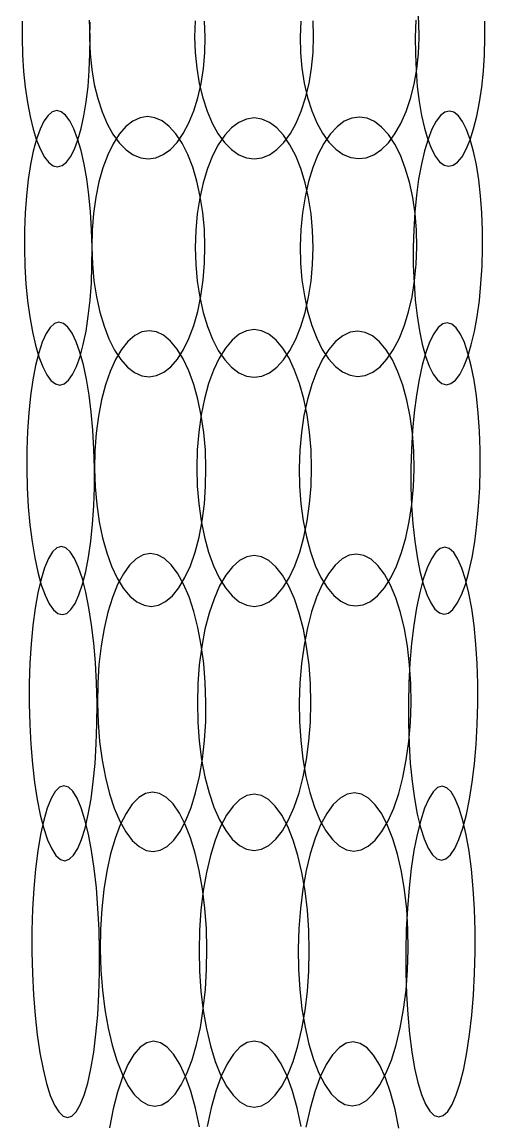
# Model space of a CAD drawing. Extents: x -1 to 217, y -22 to 302.
# Drawn here: x 67.12 to 80.76, y 93.67 to 126.17 of the extents above; entities that cross this region are included whole.
import ezdxf

# ---------------------------------------------------------------- set-up
doc = ezdxf.new("R2010")
doc.units = 0

msp = doc.modelspace()

# ---------------------------------------------------------------- linework, layer by layer
at = {"layer": 'ELLIPSES'}
for p, q in [((78.807, 126.165), (78.767, 126.623)), ((67.119, 126.196), (67.116, 125.7)), ((69.113, 126.167), (69.102, 125.7)), ((69.12, 125.724), (69.105, 126.22)), ((72.218, 126.205), (72.203, 125.735)), ((72.509, 125.73), (72.49, 126.196)), ((75.331, 126.196), (75.311, 125.73)), ((75.707, 125.737), (75.692, 126.207)), ((78.719, 126.219), (78.705, 125.724)), ((78.818, 125.698), (78.807, 126.165)), ((80.758, 125.699), (80.755, 126.194)), ((67.116, 125.7), (67.13, 125.203)), ((69.102, 125.7), (69.121, 125.233)), ((69.117, 125.227), (69.12, 125.724)), ((72.203, 125.735), (72.219, 125.266)), ((72.498, 125.262), (72.509, 125.73)), ((75.311, 125.73), (75.322, 125.264)), ((75.693, 125.267), (75.707, 125.737)), ((78.705, 125.724), (78.708, 125.229)), ((78.799, 125.233), (78.818, 125.698)), ((80.743, 125.204), (80.758, 125.699)), ((67.13, 125.203), (67.162, 124.715)), ((69.097, 124.738), (69.117, 125.227)), ((69.121, 125.233), (69.169, 124.774)), ((72.219, 125.266), (72.264, 124.804)), ((72.459, 124.803), (72.498, 125.262)), ((75.322, 125.264), (75.363, 124.806)), ((75.648, 124.806), (75.693, 125.267)), ((78.708, 125.229), (78.728, 124.742)), ((78.75, 124.775), (78.799, 125.233)), ((80.711, 124.718), (80.743, 125.204)), ((72.264, 124.804), (72.338, 124.358)), ((72.391, 124.359), (72.459, 124.803)), ((75.363, 124.806), (75.433, 124.363)), ((75.575, 124.36), (75.648, 124.806)), ((67.162, 124.715), (67.21, 124.245)), ((69.061, 124.267), (69.097, 124.738)), ((69.169, 124.774), (69.244, 124.332)), ((78.673, 124.334), (78.75, 124.775)), ((78.728, 124.742), (78.765, 124.271)), ((80.662, 124.249), (80.711, 124.718)), ((67.21, 124.245), (67.273, 123.799)), ((69.008, 123.82), (69.061, 124.267)), ((69.244, 124.332), (69.346, 123.913)), ((72.296, 123.939), (72.391, 124.359)), ((72.338, 124.358), (72.439, 123.936)), ((75.433, 124.363), (75.53, 123.943)), ((75.474, 123.938), (75.575, 124.36)), ((78.567, 123.916), (78.673, 124.334)), ((78.765, 124.271), (78.82, 123.826)), ((80.598, 123.805), (80.662, 124.249)), ((68.94, 123.405), (69.008, 123.82)), ((69.346, 123.913), (69.474, 123.525)), ((72.176, 123.548), (72.296, 123.939)), ((72.439, 123.936), (72.567, 123.545)), ((75.346, 123.547), (75.474, 123.938)), ((75.53, 123.943), (75.654, 123.554)), ((78.436, 123.529), (78.567, 123.916)), ((78.82, 123.826), (78.889, 123.412)), ((67.273, 123.799), (67.351, 123.386)), ((68.007, 123.523), (67.881, 123.418)), ((68.137, 123.559), (68.007, 123.523)), ((68.268, 123.526), (68.137, 123.559)), ((68.397, 123.424), (68.268, 123.526)), ((69.474, 123.525), (69.624, 123.174)), ((72.032, 123.195), (72.176, 123.548)), ((72.567, 123.545), (72.718, 123.191)), ((75.196, 123.193), (75.346, 123.547)), ((75.654, 123.554), (75.802, 123.201)), ((78.282, 123.179), (78.436, 123.529)), ((79.578, 123.514), (79.446, 123.413)), ((79.712, 123.547), (79.578, 123.514)), ((79.845, 123.511), (79.712, 123.547)), ((79.975, 123.407), (79.845, 123.511)), ((80.518, 123.393), (80.598, 123.805)), ((67.351, 123.386), (67.441, 123.013)), ((67.759, 123.247), (67.645, 123.012)), ((67.881, 123.418), (67.759, 123.247)), ((68.522, 123.256), (68.397, 123.424)), ((68.642, 123.023), (68.522, 123.256)), ((68.858, 123.03), (68.94, 123.405)), ((69.624, 123.174), (69.794, 122.867)), ((70.382, 123.249), (70.176, 123.087)), ((70.595, 123.348), (70.382, 123.249)), ((70.812, 123.383), (70.595, 123.348)), ((71.03, 123.351), (70.812, 123.383)), ((71.245, 123.255), (71.03, 123.351)), ((71.452, 123.096), (71.245, 123.255)), ((71.867, 122.885), (72.032, 123.195)), ((72.718, 123.191), (72.89, 122.881)), ((73.507, 123.214), (73.293, 123.054)), ((73.73, 123.312), (73.507, 123.214)), ((73.956, 123.344), (73.73, 123.312)), ((74.183, 123.312), (73.956, 123.344)), ((74.405, 123.214), (74.183, 123.312)), ((74.62, 123.054), (74.405, 123.214)), ((75.023, 122.882), (75.196, 123.193)), ((75.802, 123.201), (75.972, 122.892)), ((76.613, 123.244), (76.399, 123.085)), ((76.834, 123.34), (76.613, 123.244)), ((77.058, 123.371), (76.834, 123.34)), ((77.282, 123.337), (77.058, 123.371)), ((77.502, 123.238), (77.282, 123.337)), ((77.714, 123.076), (77.502, 123.238)), ((78.107, 122.873), (78.282, 123.179)), ((78.889, 123.412), (78.973, 123.038)), ((79.318, 123.245), (79.195, 123.013)), ((79.446, 123.413), (79.318, 123.245)), ((80.1, 123.236), (79.975, 123.407)), ((80.217, 123.002), (80.1, 123.236)), ((80.425, 123.021), (80.518, 123.393)), ((67.441, 123.013), (67.544, 122.686)), ((67.645, 123.012), (67.54, 122.717)), ((68.754, 122.731), (68.642, 123.023)), ((68.764, 122.7), (68.858, 123.03)), ((69.794, 122.867), (69.981, 122.609)), ((69.982, 122.864), (69.803, 122.584)), ((70.176, 123.087), (69.982, 122.864)), ((71.649, 122.875), (71.452, 123.096)), ((71.833, 122.598), (71.649, 122.875)), ((71.684, 122.624), (71.867, 122.885)), ((72.89, 122.881), (73.081, 122.62)), ((73.293, 123.054), (73.089, 122.833)), ((74.824, 122.833), (74.62, 123.054)), ((74.833, 122.621), (75.023, 122.882)), ((75.972, 122.892), (76.16, 122.631)), ((76.196, 122.866), (76.007, 122.589)), ((76.399, 123.085), (76.196, 122.866)), ((77.914, 122.854), (77.714, 123.076)), ((77.914, 122.615), (78.107, 122.873)), ((78.099, 122.575), (77.914, 122.854)), ((78.973, 123.038), (79.07, 122.71)), ((79.195, 123.013), (79.081, 122.722)), ((80.325, 122.708), (80.217, 123.002)), ((80.32, 122.695), (80.425, 123.021)), ((67.54, 122.717), (67.445, 122.367)), ((67.544, 122.686), (67.656, 122.411)), ((68.658, 122.423), (68.764, 122.7)), ((68.856, 122.383), (68.754, 122.731)), ((69.803, 122.584), (69.641, 122.253)), ((69.981, 122.609), (70.183, 122.403)), ((71.486, 122.415), (71.684, 122.624)), ((71.999, 122.269), (71.833, 122.598)), ((72.9, 122.556), (72.73, 122.227)), ((73.089, 122.833), (72.9, 122.556)), ((73.081, 122.62), (73.287, 122.412)), ((74.628, 122.413), (74.833, 122.621)), ((75.012, 122.556), (74.824, 122.833)), ((75.183, 122.227), (75.012, 122.556)), ((76.007, 122.589), (75.836, 122.261)), ((76.16, 122.631), (76.364, 122.422)), ((77.706, 122.41), (77.914, 122.615)), ((78.265, 122.244), (78.099, 122.575)), ((79.081, 122.722), (78.976, 122.376)), ((79.07, 122.71), (79.179, 122.433)), ((80.205, 122.421), (80.32, 122.695)), ((80.421, 122.359), (80.325, 122.708)), ((67.445, 122.367), (67.364, 121.969)), ((67.656, 122.411), (67.776, 122.192)), ((67.776, 122.192), (67.902, 122.034)), ((68.421, 122.04), (68.543, 122.201)), ((68.543, 122.201), (68.658, 122.423)), ((68.946, 121.987), (68.856, 122.383)), ((69.641, 122.253), (69.5, 121.875)), ((70.183, 122.403), (70.395, 122.255)), ((70.395, 122.255), (70.615, 122.165)), ((71.059, 122.169), (71.277, 122.263)), ((71.277, 122.263), (71.486, 122.415)), ((72.145, 121.893), (71.999, 122.269)), ((72.73, 122.227), (72.58, 121.851)), ((73.287, 122.412), (73.504, 122.261)), ((73.504, 122.261), (73.729, 122.169)), ((74.186, 122.169), (74.411, 122.261)), ((74.411, 122.261), (74.628, 122.413)), ((75.333, 121.851), (75.183, 122.227)), ((75.836, 122.261), (75.685, 121.887)), ((76.364, 122.422), (76.58, 122.27)), ((76.58, 122.27), (76.804, 122.177)), ((77.262, 122.173), (77.488, 122.262)), ((77.488, 122.262), (77.706, 122.41)), ((78.411, 121.868), (78.265, 122.244)), ((78.976, 122.376), (78.884, 121.98)), ((79.179, 122.433), (79.296, 122.212)), ((79.296, 122.212), (79.422, 122.051)), ((79.953, 122.045), (80.082, 122.203)), ((80.082, 122.203), (80.205, 122.421)), ((80.505, 121.962), (80.421, 122.359)), ((67.364, 121.969), (67.296, 121.529)), ((67.902, 122.034), (68.032, 121.938)), ((68.032, 121.938), (68.163, 121.907)), ((68.163, 121.907), (68.294, 121.941)), ((68.294, 121.941), (68.421, 122.04)), ((69.023, 121.549), (68.946, 121.987)), ((69.5, 121.875), (69.381, 121.458)), ((70.615, 122.165), (70.837, 122.137)), ((70.837, 122.137), (71.059, 122.169)), ((72.269, 121.478), (72.145, 121.893)), ((73.729, 122.169), (73.957, 122.138)), ((73.957, 122.138), (74.186, 122.169)), ((75.685, 121.887), (75.558, 121.472)), ((76.804, 122.177), (77.033, 122.145)), ((77.033, 122.145), (77.262, 122.173)), ((78.533, 121.452), (78.411, 121.868)), ((78.884, 121.98), (78.804, 121.543)), ((79.422, 122.051), (79.552, 121.953)), ((79.552, 121.953), (79.686, 121.919)), ((79.686, 121.919), (79.82, 121.95)), ((79.82, 121.95), (79.953, 122.045)), ((80.574, 121.523), (80.505, 121.962)), ((69.087, 121.075), (69.023, 121.549)), ((72.58, 121.851), (72.454, 121.436)), ((75.459, 121.436), (75.333, 121.851)), ((78.804, 121.543), (78.74, 121.071)), ((67.296, 121.529), (67.244, 121.054)), ((69.381, 121.458), (69.288, 121.008)), ((72.369, 121.029), (72.269, 121.478)), ((72.454, 121.436), (72.354, 120.989)), ((75.558, 121.472), (75.455, 121.025)), ((75.559, 120.989), (75.459, 121.436)), ((78.629, 121.003), (78.533, 121.452)), ((80.628, 121.05), (80.574, 121.523)), ((67.244, 121.054), (67.208, 120.554)), ((69.134, 120.575), (69.087, 121.075)), ((69.288, 121.008), (69.221, 120.533)), ((72.354, 120.989), (72.281, 120.516)), ((72.442, 120.555), (72.369, 121.029)), ((75.455, 121.025), (75.38, 120.552)), ((75.632, 120.516), (75.559, 120.989)), ((78.698, 120.529), (78.629, 121.003)), ((78.74, 121.071), (78.691, 120.573)), ((80.665, 120.55), (80.628, 121.05)), ((69.165, 120.057), (69.134, 120.575)), ((78.691, 120.573), (78.659, 120.056)), ((67.208, 120.554), (67.188, 120.035)), ((69.221, 120.533), (69.182, 120.042)), ((72.281, 120.516), (72.237, 120.026)), ((72.488, 120.064), (72.442, 120.555)), ((75.38, 120.552), (75.332, 120.063)), ((75.676, 120.026), (75.632, 120.516)), ((78.738, 120.039), (78.698, 120.529)), ((80.685, 120.033), (80.665, 120.55)), ((67.188, 120.035), (67.186, 119.508)), ((69.18, 119.53), (69.165, 120.057)), ((69.182, 120.042), (69.171, 119.542)), ((72.237, 120.026), (72.222, 119.528)), ((72.506, 119.565), (72.488, 120.064)), ((75.332, 120.063), (75.314, 119.564)), ((75.691, 119.528), (75.676, 120.026)), ((78.659, 120.056), (78.645, 119.531)), ((78.75, 119.54), (78.738, 120.039)), ((80.688, 119.508), (80.685, 120.033)), ((67.186, 119.508), (67.2, 118.98)), ((69.171, 119.542), (69.189, 119.042)), ((69.177, 119.003), (69.18, 119.53)), ((72.222, 119.528), (72.237, 119.03)), ((72.495, 119.065), (72.506, 119.565)), ((75.314, 119.564), (75.326, 119.066)), ((75.676, 119.03), (75.691, 119.528)), ((78.645, 119.531), (78.647, 119.005)), ((78.731, 119.042), (78.75, 119.54)), ((80.673, 118.982), (80.688, 119.508)), ((67.2, 118.98), (67.232, 118.462)), ((69.158, 118.484), (69.177, 119.003)), ((69.189, 119.042), (69.235, 118.551)), ((72.237, 119.03), (72.281, 118.54)), ((72.456, 118.573), (72.495, 119.065)), ((75.326, 119.066), (75.366, 118.575)), ((75.632, 118.54), (75.676, 119.03)), ((78.647, 119.005), (78.668, 118.488)), ((78.684, 118.552), (78.731, 119.042)), ((80.641, 118.465), (80.673, 118.982)), ((67.232, 118.462), (67.279, 117.963)), ((69.122, 117.983), (69.158, 118.484)), ((69.235, 118.551), (69.308, 118.077)), ((72.281, 118.54), (72.354, 118.068)), ((72.389, 118.098), (72.456, 118.573)), ((75.366, 118.575), (75.435, 118.102)), ((75.559, 118.068), (75.632, 118.54)), ((78.609, 118.08), (78.684, 118.552)), ((78.668, 118.488), (78.705, 117.988)), ((80.593, 117.967), (80.641, 118.465)), ((67.279, 117.963), (67.342, 117.489)), ((69.069, 117.509), (69.122, 117.983)), ((69.308, 118.077), (69.407, 117.629)), ((72.295, 117.648), (72.389, 118.098)), ((72.354, 118.068), (72.454, 117.62)), ((75.435, 118.102), (75.531, 117.653)), ((75.459, 117.62), (75.559, 118.068)), ((78.506, 117.633), (78.609, 118.08)), ((78.705, 117.988), (78.759, 117.515)), ((80.528, 117.495), (80.593, 117.967)), ((72.177, 117.231), (72.295, 117.648)), ((75.531, 117.653), (75.653, 117.237)), ((67.342, 117.489), (67.42, 117.051)), ((68.203, 117.327), (68.073, 117.289)), ((68.334, 117.292), (68.203, 117.327)), ((69.002, 117.069), (69.069, 117.509)), ((69.407, 117.629), (69.531, 117.213)), ((72.454, 117.62), (72.58, 117.205)), ((75.333, 117.205), (75.459, 117.62)), ((78.378, 117.218), (78.506, 117.633)), ((78.759, 117.515), (78.828, 117.076)), ((79.646, 117.313), (79.512, 117.278)), ((79.779, 117.275), (79.646, 117.313)), ((80.449, 117.058), (80.528, 117.495)), ((67.42, 117.051), (67.51, 116.654)), ((67.825, 116.995), (67.711, 116.745)), ((67.947, 117.177), (67.825, 116.995)), ((68.073, 117.289), (67.947, 117.177)), ((68.463, 117.183), (68.334, 117.292)), ((68.589, 117.004), (68.463, 117.183)), ((68.709, 116.756), (68.589, 117.004)), ((68.92, 116.67), (69.002, 117.069)), ((69.531, 117.213), (69.678, 116.838)), ((70.649, 117.042), (70.439, 116.937)), ((70.863, 117.079), (70.649, 117.042)), ((71.078, 117.046), (70.863, 117.079)), ((71.289, 116.944), (71.078, 117.046)), ((72.036, 116.854), (72.177, 117.231)), ((72.58, 117.205), (72.73, 116.83)), ((73.734, 117.081), (73.517, 116.977)), ((73.954, 117.116), (73.734, 117.081)), ((74.175, 117.081), (73.954, 117.116)), ((74.392, 116.977), (74.175, 117.081)), ((75.183, 116.83), (75.333, 117.205)), ((75.653, 117.237), (75.799, 116.86)), ((76.786, 117.034), (76.568, 116.932)), ((77.007, 117.067), (76.786, 117.034)), ((77.228, 117.031), (77.007, 117.067)), ((77.444, 116.926), (77.228, 117.031)), ((78.228, 116.843), (78.378, 117.218)), ((78.828, 117.076), (78.912, 116.679)), ((79.251, 116.991), (79.128, 116.744)), ((79.379, 117.17), (79.251, 116.991)), ((79.512, 117.278), (79.379, 117.17)), ((79.909, 117.164), (79.779, 117.275)), ((80.034, 116.982), (79.909, 117.164)), ((80.356, 116.663), (80.449, 117.058)), ((67.711, 116.745), (67.606, 116.431)), ((68.821, 116.445), (68.709, 116.756)), ((68.826, 116.321), (68.92, 116.67)), ((69.678, 116.838), (69.844, 116.508)), ((70.237, 116.765), (70.047, 116.529)), ((70.439, 116.937), (70.237, 116.765)), ((71.494, 116.775), (71.289, 116.944)), ((71.688, 116.541), (71.494, 116.775)), ((71.874, 116.522), (72.036, 116.854)), ((72.73, 116.83), (72.9, 116.501)), ((73.307, 116.805), (73.109, 116.569)), ((73.517, 116.977), (73.307, 116.805)), ((74.601, 116.806), (74.392, 116.977)), ((74.8, 116.57), (74.601, 116.806)), ((75.012, 116.501), (75.183, 116.83)), ((75.799, 116.86), (75.965, 116.53)), ((76.358, 116.764), (76.157, 116.531)), ((76.568, 116.932), (76.358, 116.764)), ((77.652, 116.754), (77.444, 116.926)), ((77.849, 116.518), (77.652, 116.754)), ((78.057, 116.515), (78.228, 116.843)), ((78.912, 116.679), (79.008, 116.331)), ((79.128, 116.744), (79.013, 116.434)), ((80.151, 116.732), (80.034, 116.982)), ((80.258, 116.419), (80.151, 116.732)), ((80.252, 116.317), (80.356, 116.663)), ((67.51, 116.654), (67.612, 116.307)), ((67.606, 116.431), (67.512, 116.059)), ((68.924, 116.075), (68.821, 116.445)), ((69.844, 116.508), (70.027, 116.231)), ((70.047, 116.529), (69.87, 116.233)), ((71.869, 116.248), (71.688, 116.541)), ((71.695, 116.243), (71.874, 116.522)), ((72.9, 116.501), (73.089, 116.223)), ((73.109, 116.569), (72.925, 116.273)), ((74.984, 116.274), (74.8, 116.57)), ((74.824, 116.223), (75.012, 116.501)), ((75.965, 116.53), (76.15, 116.251)), ((76.157, 116.531), (75.971, 116.239)), ((78.031, 116.223), (77.849, 116.518)), ((77.868, 116.239), (78.057, 116.515)), ((79.013, 116.434), (78.908, 116.065)), ((80.355, 116.048), (80.258, 116.419)), ((67.512, 116.059), (67.43, 115.634)), ((67.612, 116.307), (67.724, 116.015)), ((67.724, 116.015), (67.844, 115.782)), ((68.607, 115.791), (68.721, 116.026)), ((68.721, 116.026), (68.826, 116.321)), ((69.015, 115.652), (68.924, 116.075)), ((69.87, 116.233), (69.711, 115.882)), ((70.027, 116.231), (70.224, 116.011)), ((70.224, 116.011), (70.432, 115.852)), ((71.295, 115.857), (71.5, 116.02)), ((71.5, 116.02), (71.695, 116.243)), ((72.033, 115.899), (71.869, 116.248)), ((72.925, 116.273), (72.759, 115.921)), ((73.089, 116.223), (73.293, 116.002)), ((74.62, 116.002), (74.824, 116.223)), ((75.15, 115.922), (74.984, 116.274)), ((75.971, 116.239), (75.802, 115.891)), ((76.15, 116.251), (76.35, 116.029)), ((76.35, 116.029), (76.562, 115.866)), ((77.451, 115.86), (77.665, 116.019)), ((77.665, 116.019), (77.868, 116.239)), ((78.195, 115.873), (78.031, 116.223)), ((78.908, 116.065), (78.815, 115.644)), ((79.008, 116.331), (79.116, 116.037)), ((79.116, 116.037), (79.233, 115.802)), ((80.015, 115.793), (80.137, 116.025)), ((80.137, 116.025), (80.252, 116.317)), ((80.438, 115.625), (80.355, 116.048)), ((67.844, 115.782), (67.969, 115.614)), ((68.485, 115.62), (68.607, 115.791)), ((69.711, 115.882), (69.573, 115.482)), ((70.432, 115.852), (70.647, 115.755)), ((70.647, 115.755), (70.864, 115.724)), ((70.864, 115.724), (71.082, 115.758)), ((71.082, 115.758), (71.295, 115.857)), ((72.178, 115.501), (72.033, 115.899)), ((72.759, 115.921), (72.613, 115.521)), ((73.293, 116.002), (73.507, 115.842)), ((73.507, 115.842), (73.73, 115.745)), ((73.73, 115.745), (73.956, 115.712)), ((73.956, 115.712), (74.183, 115.745)), ((74.183, 115.745), (74.405, 115.842)), ((74.405, 115.842), (74.62, 116.002)), ((75.296, 115.521), (75.15, 115.922)), ((75.802, 115.891), (75.653, 115.494)), ((76.562, 115.866), (76.782, 115.768)), ((76.782, 115.768), (77.005, 115.733)), ((77.005, 115.733), (77.23, 115.764)), ((77.23, 115.764), (77.451, 115.86)), ((78.337, 115.474), (78.195, 115.873)), ((79.233, 115.802), (79.358, 115.632)), ((79.886, 115.625), (80.015, 115.793)), ((67.43, 115.634), (67.363, 115.166)), ((67.969, 115.614), (68.098, 115.512)), ((68.098, 115.512), (68.229, 115.479)), ((68.229, 115.479), (68.358, 115.515)), ((68.358, 115.515), (68.485, 115.62)), ((69.092, 115.185), (69.015, 115.652)), ((69.573, 115.482), (69.457, 115.04)), ((72.3, 115.061), (72.178, 115.501)), ((72.613, 115.521), (72.491, 115.077)), ((75.419, 115.078), (75.296, 115.521)), ((75.653, 115.494), (75.527, 115.055)), ((78.457, 115.033), (78.337, 115.474)), ((78.815, 115.644), (78.736, 115.178)), ((79.358, 115.632), (79.488, 115.527)), ((79.488, 115.527), (79.62, 115.491)), ((79.62, 115.491), (79.754, 115.524)), ((79.754, 115.524), (79.886, 115.625)), ((80.507, 115.158), (80.438, 115.625)), ((67.363, 115.166), (67.311, 114.66)), ((69.156, 114.681), (69.092, 115.185)), ((69.457, 115.04), (69.366, 114.563)), ((72.399, 114.586), (72.3, 115.061)), ((72.491, 115.077), (72.393, 114.599)), ((75.517, 114.6), (75.419, 115.078)), ((75.527, 115.055), (75.425, 114.581)), ((78.736, 115.178), (78.671, 114.676)), ((80.561, 114.654), (80.507, 115.158)), ((78.551, 114.558), (78.457, 115.033)), ((67.311, 114.66), (67.275, 114.127)), ((69.204, 114.149), (69.156, 114.681)), ((69.366, 114.563), (69.3, 114.06)), ((72.393, 114.599), (72.322, 114.094)), ((72.472, 114.084), (72.399, 114.586)), ((75.425, 114.581), (75.35, 114.081)), ((75.589, 114.095), (75.517, 114.6)), ((78.619, 114.056), (78.551, 114.558)), ((78.671, 114.676), (78.622, 114.145)), ((80.598, 114.122), (80.561, 114.654)), ((67.275, 114.127), (67.256, 113.574)), ((69.236, 113.597), (69.204, 114.149)), ((72.322, 114.094), (72.279, 113.571)), ((72.518, 113.564), (72.472, 114.084)), ((75.35, 114.081), (75.303, 113.562)), ((75.632, 113.572), (75.589, 114.095)), ((78.622, 114.145), (78.589, 113.595)), ((80.618, 113.572), (80.598, 114.122)), ((69.3, 114.06), (69.262, 113.539)), ((78.658, 113.536), (78.619, 114.056)), ((67.256, 113.574), (67.254, 113.012)), ((69.251, 113.035), (69.236, 113.597)), ((69.262, 113.539), (69.252, 113.01)), ((72.279, 113.571), (72.265, 113.039)), ((72.536, 113.034), (72.518, 113.564)), ((75.303, 113.562), (75.285, 113.034)), ((75.647, 113.04), (75.632, 113.572)), ((78.589, 113.595), (78.574, 113.035)), ((78.668, 113.008), (78.658, 113.536)), ((80.62, 113.012), (80.618, 113.572)), ((67.254, 113.012), (67.269, 112.451)), ((69.248, 112.473), (69.251, 113.035)), ((69.252, 113.01), (69.27, 112.48)), ((72.265, 113.039), (72.279, 112.507)), ((72.526, 112.505), (72.536, 113.034)), ((75.285, 113.034), (75.295, 112.506)), ((75.632, 112.508), (75.647, 113.04)), ((78.574, 113.035), (78.576, 112.475)), ((78.65, 112.48), (78.668, 113.008)), ((80.605, 112.452), (80.62, 113.012)), ((67.269, 112.451), (67.3, 111.899)), ((69.229, 111.921), (69.248, 112.473)), ((69.27, 112.48), (69.316, 111.96)), ((72.279, 112.507), (72.323, 111.984)), ((72.488, 111.984), (72.526, 112.505)), ((75.295, 112.506), (75.334, 111.987)), ((75.589, 111.985), (75.632, 112.508)), ((78.576, 112.475), (78.596, 111.924)), ((78.602, 111.962), (78.65, 112.48)), ((80.572, 111.902), (80.605, 112.452)), ((67.3, 111.899), (67.348, 111.367)), ((69.193, 111.388), (69.229, 111.921)), ((69.316, 111.96), (69.389, 111.458)), ((72.323, 111.984), (72.394, 111.479)), ((72.422, 111.481), (72.488, 111.984)), ((75.334, 111.987), (75.402, 111.485)), ((75.518, 111.48), (75.589, 111.985)), ((78.527, 111.461), (78.602, 111.962)), ((78.596, 111.924), (78.633, 111.393)), ((80.523, 111.371), (80.572, 111.902)), ((72.331, 111.004), (72.422, 111.481)), ((72.394, 111.479), (72.492, 111.001)), ((75.402, 111.485), (75.496, 111.01)), ((75.421, 111.002), (75.518, 111.48)), ((67.348, 111.367), (67.412, 110.862)), ((69.141, 110.882), (69.193, 111.388)), ((69.389, 111.458), (69.488, 110.983)), ((78.426, 110.987), (78.527, 111.461)), ((78.633, 111.393), (78.687, 110.889)), ((80.458, 110.869), (80.523, 111.371)), ((67.412, 110.862), (67.49, 110.395)), ((69.074, 110.413), (69.141, 110.882)), ((69.488, 110.983), (69.61, 110.543)), ((72.215, 110.562), (72.331, 111.004)), ((72.492, 111.001), (72.615, 110.558)), ((75.298, 110.559), (75.421, 111.002)), ((75.496, 111.01), (75.615, 110.569)), ((78.3, 110.548), (78.426, 110.987)), ((78.687, 110.889), (78.756, 110.421)), ((80.379, 110.403), (80.458, 110.869)), ((68.017, 110.566), (67.895, 110.37)), ((68.144, 110.685), (68.017, 110.566)), ((68.274, 110.726), (68.144, 110.685)), ((68.405, 110.688), (68.274, 110.726)), ((68.535, 110.571), (68.405, 110.688)), ((68.661, 110.378), (68.535, 110.571)), ((69.61, 110.543), (69.755, 110.145)), ((70.895, 110.52), (70.687, 110.481)), ((71.104, 110.485), (70.895, 110.52)), ((72.077, 110.162), (72.215, 110.562)), ((72.615, 110.558), (72.761, 110.157)), ((75.152, 110.158), (75.298, 110.559)), ((75.615, 110.569), (75.758, 110.17)), ((76.975, 110.505), (76.76, 110.47)), ((77.19, 110.466), (76.975, 110.505)), ((78.151, 110.151), (78.3, 110.548)), ((79.308, 110.557), (79.179, 110.364)), ((79.441, 110.673), (79.308, 110.557)), ((79.575, 110.711), (79.441, 110.673)), ((79.708, 110.67), (79.575, 110.711)), ((79.838, 110.551), (79.708, 110.67)), ((79.963, 110.356), (79.838, 110.551)), ((67.49, 110.395), (67.581, 109.973)), ((67.895, 110.37), (67.781, 110.101)), ((68.781, 110.112), (68.661, 110.378)), ((68.993, 109.989), (69.074, 110.413)), ((70.286, 110.181), (70.101, 109.925)), ((70.483, 110.367), (70.286, 110.181)), ((70.687, 110.481), (70.483, 110.367)), ((71.311, 110.375), (71.104, 110.485)), ((71.51, 110.192), (71.311, 110.375)), ((71.7, 109.94), (71.51, 110.192)), ((71.918, 109.811), (72.077, 110.162)), ((73.524, 110.314), (73.317, 110.131)), ((73.739, 110.424), (73.524, 110.314)), ((73.958, 110.461), (73.739, 110.424)), ((74.176, 110.424), (73.958, 110.461)), ((74.391, 110.313), (74.176, 110.424)), ((74.598, 110.131), (74.391, 110.313)), ((75.758, 110.17), (75.922, 109.819)), ((76.341, 110.178), (76.145, 109.927)), ((76.547, 110.36), (76.341, 110.178)), ((76.76, 110.47), (76.547, 110.36)), ((77.401, 110.352), (77.19, 110.466)), ((77.603, 110.166), (77.401, 110.352)), ((77.794, 109.911), (77.603, 110.166)), ((78.756, 110.421), (78.839, 109.999)), ((79.179, 110.364), (79.056, 110.099)), ((80.08, 110.088), (79.963, 110.356)), ((80.286, 109.982), (80.379, 110.403)), ((67.581, 109.973), (67.683, 109.603)), ((67.781, 110.101), (67.676, 109.764)), ((68.893, 109.777), (68.781, 110.112)), ((68.899, 109.617), (68.993, 109.989)), ((69.755, 110.145), (69.919, 109.796)), ((70.101, 109.925), (69.93, 109.604)), ((71.877, 109.623), (71.7, 109.94)), ((72.761, 110.157), (72.927, 109.805)), ((73.12, 109.88), (72.938, 109.565)), ((73.317, 110.131), (73.12, 109.88)), ((74.795, 109.879), (74.598, 110.131)), ((74.977, 109.564), (74.795, 109.879)), ((74.986, 109.806), (75.152, 110.158)), ((76.145, 109.927), (75.963, 109.611)), ((77.971, 109.592), (77.794, 109.911)), ((77.982, 109.804), (78.151, 110.151)), ((78.839, 109.999), (78.936, 109.627)), ((79.056, 110.099), (78.941, 109.765)), ((80.188, 109.752), (80.08, 110.088)), ((80.181, 109.613), (80.286, 109.982)), ((67.676, 109.764), (67.582, 109.364)), ((67.683, 109.603), (67.795, 109.292)), ((68.794, 109.303), (68.899, 109.617)), ((68.996, 109.38), (68.893, 109.777)), ((69.93, 109.604), (69.777, 109.225)), ((69.919, 109.796), (70.1, 109.503)), ((71.551, 109.279), (71.741, 109.515)), ((71.741, 109.515), (71.918, 109.811)), ((72.038, 109.246), (71.877, 109.623)), ((72.938, 109.565), (72.773, 109.19)), ((72.927, 109.805), (73.111, 109.509)), ((74.802, 109.51), (74.986, 109.806)), ((75.141, 109.189), (74.977, 109.564)), ((75.963, 109.611), (75.797, 109.235)), ((75.922, 109.819), (76.104, 109.524)), ((76.104, 109.524), (76.3, 109.288)), ((77.795, 109.511), (77.982, 109.804)), ((78.129, 109.213), (77.971, 109.592)), ((78.941, 109.765), (78.836, 109.369)), ((78.936, 109.627), (79.043, 109.314)), ((80.066, 109.303), (80.181, 109.613)), ((80.284, 109.353), (80.188, 109.752)), ((67.582, 109.364), (67.501, 108.908)), ((67.795, 109.292), (67.915, 109.044)), ((68.679, 109.053), (68.794, 109.303)), ((69.087, 108.926), (68.996, 109.38)), ((69.777, 109.225), (69.643, 108.792)), ((70.1, 109.503), (70.294, 109.269)), ((70.294, 109.269), (70.499, 109.1)), ((71.348, 109.107), (71.551, 109.279)), ((72.18, 108.816), (72.038, 109.246)), ((72.773, 109.19), (72.629, 108.764)), ((73.111, 109.509), (73.31, 109.274)), ((73.31, 109.274), (73.519, 109.102)), ((74.395, 109.102), (74.604, 109.274)), ((74.604, 109.274), (74.802, 109.51)), ((75.285, 108.762), (75.141, 109.189)), ((75.797, 109.235), (75.651, 108.807)), ((76.3, 109.288), (76.509, 109.117)), ((77.384, 109.11), (77.595, 109.279)), ((77.595, 109.279), (77.795, 109.511)), ((78.267, 108.781), (78.129, 109.213)), ((78.836, 109.369), (78.743, 108.917)), ((79.043, 109.314), (79.16, 109.065)), ((79.943, 109.056), (80.066, 109.303)), ((80.368, 108.899), (80.284, 109.353)), ((67.501, 108.908), (67.434, 108.405)), ((67.915, 109.044), (68.041, 108.864)), ((68.041, 108.864), (68.17, 108.756)), ((68.431, 108.759), (68.558, 108.87)), ((68.558, 108.87), (68.679, 109.053)), ((69.165, 108.424), (69.087, 108.926)), ((70.499, 109.1), (70.71, 108.998)), ((70.71, 108.998), (70.925, 108.965)), ((70.925, 108.965), (71.139, 109.002)), ((71.139, 109.002), (71.348, 109.107)), ((73.519, 109.102), (73.736, 108.998)), ((73.736, 108.998), (73.957, 108.963)), ((73.957, 108.963), (74.178, 108.998)), ((74.178, 108.998), (74.395, 109.102)), ((76.509, 109.117), (76.725, 109.012)), ((76.725, 109.012), (76.945, 108.976)), ((76.945, 108.976), (77.166, 109.008)), ((77.166, 109.008), (77.384, 109.11)), ((78.743, 108.917), (78.663, 108.416)), ((79.16, 109.065), (79.285, 108.883)), ((79.285, 108.883), (79.415, 108.772)), ((79.682, 108.769), (79.815, 108.877)), ((79.815, 108.877), (79.943, 109.056)), ((80.437, 108.397), (80.368, 108.899)), ((68.17, 108.756), (68.301, 108.721)), ((68.301, 108.721), (68.431, 108.759)), ((69.643, 108.792), (69.531, 108.313)), ((72.301, 108.34), (72.18, 108.816)), ((72.629, 108.764), (72.507, 108.292)), ((75.407, 108.29), (75.285, 108.762)), ((75.651, 108.807), (75.526, 108.332)), ((78.383, 108.305), (78.267, 108.781)), ((79.415, 108.772), (79.548, 108.734)), ((79.548, 108.734), (79.682, 108.769)), ((67.434, 108.405), (67.382, 107.861)), ((69.229, 107.882), (69.165, 108.424)), ((69.531, 108.313), (69.443, 107.798)), ((72.398, 107.826), (72.301, 108.34)), ((72.507, 108.292), (72.41, 107.782)), ((75.503, 107.781), (75.407, 108.29)), ((75.526, 108.332), (75.426, 107.82)), ((78.473, 107.791), (78.383, 108.305)), ((78.663, 108.416), (78.597, 107.876)), ((80.49, 107.855), (80.437, 108.397)), ((67.382, 107.861), (67.346, 107.288)), ((69.278, 107.31), (69.229, 107.882)), ((69.443, 107.798), (69.381, 107.254)), ((72.41, 107.782), (72.339, 107.245)), ((72.471, 107.283), (72.398, 107.826)), ((75.426, 107.82), (75.351, 107.279)), ((75.573, 107.243), (75.503, 107.781)), ((78.537, 107.248), (78.473, 107.791)), ((78.597, 107.876), (78.548, 107.306)), ((80.527, 107.284), (80.49, 107.855)), ((67.346, 107.288), (67.327, 106.695)), ((69.31, 106.717), (69.278, 107.31)), ((69.381, 107.254), (69.346, 106.69)), ((72.339, 107.245), (72.296, 106.688)), ((72.517, 106.72), (72.471, 107.283)), ((75.351, 107.279), (75.304, 106.718)), ((75.616, 106.687), (75.573, 107.243)), ((78.548, 107.306), (78.515, 106.715)), ((78.574, 106.687), (78.537, 107.248)), ((80.546, 106.693), (80.527, 107.284)), ((67.327, 106.695), (67.325, 106.091)), ((69.325, 106.113), (69.31, 106.717)), ((69.346, 106.69), (69.338, 106.118)), ((72.296, 106.688), (72.282, 106.121)), ((72.536, 106.148), (72.517, 106.72)), ((75.304, 106.718), (75.284, 106.147)), ((75.63, 106.12), (75.616, 106.687)), ((78.515, 106.715), (78.5, 106.114)), ((78.583, 106.116), (78.574, 106.687)), ((80.548, 106.091), (80.546, 106.693)), ((67.325, 106.091), (67.341, 105.488)), ((69.323, 105.509), (69.325, 106.113)), ((69.338, 106.118), (69.357, 105.545)), ((72.282, 106.121), (72.296, 105.555)), ((72.528, 105.575), (72.536, 106.148)), ((75.284, 106.147), (75.293, 105.576)), ((75.615, 105.553), (75.63, 106.12)), ((78.5, 106.114), (78.502, 105.512)), ((78.563, 105.545), (78.583, 106.116)), ((80.533, 105.49), (80.548, 106.091)), ((67.341, 105.488), (67.373, 104.895)), ((69.304, 104.916), (69.323, 105.509)), ((69.357, 105.545), (69.403, 104.983)), ((72.296, 105.555), (72.338, 104.998)), ((72.492, 105.012), (72.528, 105.575)), ((75.293, 105.576), (75.33, 105.015)), ((75.572, 104.997), (75.615, 105.553)), ((78.502, 105.512), (78.522, 104.921)), ((78.516, 104.984), (78.563, 105.545)), ((80.5, 104.899), (80.533, 105.49)), ((69.403, 104.983), (69.475, 104.44)), ((72.338, 104.998), (72.408, 104.46)), ((72.43, 104.468), (72.492, 105.012)), ((75.33, 105.015), (75.394, 104.473)), ((75.502, 104.459), (75.572, 104.997)), ((78.441, 104.443), (78.516, 104.984)), ((67.373, 104.895), (67.421, 104.322)), ((69.268, 104.343), (69.304, 104.916)), ((78.522, 104.921), (78.558, 104.349)), ((80.451, 104.328), (80.5, 104.899)), ((67.421, 104.322), (67.485, 103.781)), ((69.216, 103.8), (69.268, 104.343)), ((69.475, 104.44), (69.573, 103.926)), ((72.343, 103.952), (72.43, 104.468)), ((72.408, 104.46), (72.505, 103.951)), ((75.394, 104.473), (75.484, 103.959)), ((75.405, 103.95), (75.502, 104.459)), ((78.341, 103.931), (78.441, 104.443)), ((78.558, 104.349), (78.612, 103.808)), ((80.385, 103.788), (80.451, 104.328)), ((67.485, 103.781), (67.563, 103.278)), ((68.351, 103.684), (68.221, 103.641)), ((68.482, 103.643), (68.351, 103.684)), ((69.149, 103.296), (69.216, 103.8)), ((69.573, 103.926), (69.693, 103.45)), ((72.231, 103.474), (72.343, 103.952)), ((72.505, 103.951), (72.626, 103.479)), ((75.283, 103.478), (75.405, 103.95)), ((75.484, 103.959), (75.6, 103.482)), ((78.216, 103.457), (78.341, 103.931)), ((78.612, 103.808), (78.68, 103.306)), ((79.498, 103.668), (79.364, 103.628)), ((79.631, 103.625), (79.498, 103.668)), ((80.306, 103.288), (80.385, 103.788)), ((68.095, 103.515), (67.973, 103.308)), ((68.221, 103.641), (68.095, 103.515)), ((68.611, 103.52), (68.482, 103.643)), ((68.737, 103.316), (68.611, 103.52)), ((69.693, 103.45), (69.835, 103.02)), ((70.756, 103.453), (70.556, 103.334)), ((70.961, 103.494), (70.756, 103.453)), ((71.167, 103.456), (70.961, 103.494)), ((71.369, 103.34), (71.167, 103.456)), ((71.565, 103.147), (71.369, 103.34)), ((72.097, 103.041), (72.231, 103.474)), ((72.626, 103.479), (72.771, 103.052)), ((73.745, 103.394), (73.536, 103.276)), ((73.956, 103.433), (73.745, 103.394)), ((74.168, 103.394), (73.956, 103.433)), ((74.376, 103.276), (74.168, 103.394)), ((75.138, 103.051), (75.283, 103.478)), ((75.6, 103.482), (75.738, 103.05)), ((76.697, 103.439), (76.488, 103.323)), ((76.909, 103.477), (76.697, 103.439)), ((77.121, 103.436), (76.909, 103.477)), ((77.328, 103.317), (77.121, 103.436)), ((78.07, 103.028), (78.216, 103.457)), ((79.231, 103.505), (79.103, 103.302)), ((79.364, 103.628), (79.231, 103.505)), ((79.761, 103.5), (79.631, 103.625)), ((79.885, 103.294), (79.761, 103.5)), ((67.563, 103.278), (67.654, 102.825)), ((67.859, 103.024), (67.754, 102.668)), ((67.973, 103.308), (67.859, 103.024)), ((68.857, 103.035), (68.737, 103.316)), ((68.97, 102.681), (68.857, 103.035)), ((69.068, 102.84), (69.149, 103.296)), ((69.835, 103.02), (69.996, 102.643)), ((70.362, 103.138), (70.18, 102.869)), ((70.556, 103.334), (70.362, 103.138)), ((71.752, 102.88), (71.565, 103.147)), ((71.943, 102.661), (72.097, 103.041)), ((72.771, 103.052), (72.935, 102.678)), ((73.335, 103.083), (73.145, 102.816)), ((73.536, 103.276), (73.335, 103.083)), ((74.577, 103.083), (74.376, 103.276)), ((74.768, 102.816), (74.577, 103.083)), ((74.973, 102.677), (75.138, 103.051)), ((75.738, 103.05), (75.896, 102.672)), ((76.286, 103.131), (76.094, 102.866)), ((76.488, 103.323), (76.286, 103.131)), ((77.527, 103.122), (77.328, 103.317)), ((77.716, 102.854), (77.527, 103.122)), ((77.904, 102.652), (78.07, 103.028)), ((78.68, 103.306), (78.764, 102.852)), ((78.98, 103.022), (78.865, 102.669)), ((79.103, 103.302), (78.98, 103.022)), ((80.002, 103.011), (79.885, 103.294)), ((80.212, 102.836), (80.306, 103.288)), ((67.654, 102.825), (67.757, 102.427)), ((68.974, 102.44), (69.068, 102.84)), ((70.18, 102.869), (70.011, 102.532)), ((71.925, 102.546), (71.752, 102.88)), ((73.145, 102.816), (72.969, 102.482)), ((74.944, 102.482), (74.768, 102.816)), ((76.094, 102.866), (75.915, 102.532)), ((77.89, 102.518), (77.716, 102.854)), ((78.764, 102.852), (78.86, 102.453)), ((80.11, 102.656), (80.002, 103.011)), ((80.107, 102.439), (80.212, 102.836)), ((67.754, 102.668), (67.661, 102.246)), ((67.757, 102.427), (67.869, 102.092)), ((68.869, 102.103), (68.974, 102.44)), ((69.072, 102.261), (68.97, 102.681)), ((70.011, 102.532), (69.859, 102.133)), ((69.996, 102.643), (70.173, 102.325)), ((71.772, 102.341), (71.943, 102.661)), ((72.082, 102.148), (71.925, 102.546)), ((72.969, 102.482), (72.809, 102.084)), ((72.935, 102.678), (73.117, 102.362)), ((74.791, 102.361), (74.973, 102.677)), ((75.104, 102.084), (74.944, 102.482)), ((75.915, 102.532), (75.753, 102.136)), ((75.896, 102.672), (76.073, 102.352)), ((77.722, 102.336), (77.904, 102.652)), ((78.046, 102.12), (77.89, 102.518)), ((78.865, 102.669), (78.76, 102.251)), ((78.86, 102.453), (78.968, 102.117)), ((79.992, 102.106), (80.107, 102.439)), ((80.206, 102.235), (80.11, 102.656)), ((67.661, 102.246), (67.58, 101.765)), ((67.869, 102.092), (67.99, 101.826)), ((68.755, 101.834), (68.869, 102.103)), ((69.163, 101.782), (69.072, 102.261)), ((69.859, 102.133), (69.727, 101.677)), ((70.173, 102.325), (70.363, 102.073)), ((70.363, 102.073), (70.563, 101.891)), ((71.391, 101.899), (71.587, 102.085)), ((71.587, 102.085), (71.772, 102.341)), ((72.221, 101.695), (72.082, 102.148)), ((72.809, 102.084), (72.669, 101.631)), ((73.117, 102.362), (73.313, 102.111)), ((73.313, 102.111), (73.521, 101.928)), ((74.387, 101.928), (74.595, 102.11)), ((74.595, 102.11), (74.791, 102.361)), ((75.244, 101.631), (75.104, 102.084)), ((75.753, 102.136), (75.61, 101.684)), ((76.073, 102.352), (76.264, 102.097)), ((76.264, 102.097), (76.466, 101.911)), ((77.32, 101.903), (77.526, 102.085)), ((77.526, 102.085), (77.722, 102.336)), ((78.183, 101.665), (78.046, 102.12)), ((78.76, 102.251), (78.666, 101.773)), ((78.968, 102.117), (79.085, 101.849)), ((79.869, 101.84), (79.992, 102.106)), ((80.289, 101.756), (80.206, 102.235)), ((67.58, 101.765), (67.513, 101.233)), ((67.99, 101.826), (68.116, 101.633)), ((68.633, 101.638), (68.755, 101.834)), ((69.242, 101.251), (69.163, 101.782)), ((70.563, 101.891), (70.769, 101.781)), ((70.769, 101.781), (70.978, 101.745)), ((70.978, 101.745), (71.187, 101.785)), ((71.187, 101.785), (71.391, 101.899)), ((73.521, 101.928), (73.735, 101.817)), ((73.735, 101.817), (73.954, 101.78)), ((73.954, 101.78), (74.172, 101.817)), ((74.172, 101.817), (74.387, 101.928)), ((76.466, 101.911), (76.677, 101.798)), ((76.677, 101.798), (76.892, 101.758)), ((76.892, 101.758), (77.107, 101.794)), ((77.107, 101.794), (77.32, 101.903)), ((78.666, 101.773), (78.586, 101.244)), ((79.085, 101.849), (79.21, 101.654)), ((79.74, 101.648), (79.869, 101.84)), ((80.358, 101.225), (80.289, 101.756)), ((68.116, 101.633), (68.245, 101.516)), ((68.245, 101.516), (68.376, 101.478)), ((68.376, 101.478), (68.506, 101.519)), ((68.506, 101.519), (68.633, 101.638)), ((69.727, 101.677), (69.616, 101.174)), ((72.339, 101.193), (72.221, 101.695)), ((72.669, 101.631), (72.551, 101.13)), ((75.361, 101.13), (75.244, 101.631)), ((75.61, 101.684), (75.489, 101.184)), ((78.297, 101.164), (78.183, 101.665)), ((79.21, 101.654), (79.34, 101.535)), ((79.34, 101.535), (79.473, 101.494)), ((79.473, 101.494), (79.607, 101.532)), ((79.607, 101.532), (79.74, 101.648)), ((67.513, 101.233), (67.461, 100.66)), ((69.306, 100.679), (69.242, 101.251)), ((69.616, 101.174), (69.529, 100.631)), ((72.433, 100.651), (72.339, 101.193)), ((72.551, 101.13), (72.457, 100.59)), ((75.455, 100.59), (75.361, 101.13)), ((75.489, 101.184), (75.391, 100.644)), ((78.387, 100.622), (78.297, 101.164)), ((78.586, 101.244), (78.521, 100.674)), ((80.411, 100.654), (80.358, 101.225)), ((67.461, 100.66), (67.426, 100.054)), ((69.354, 100.075), (69.306, 100.679)), ((69.529, 100.631), (69.467, 100.058)), ((72.457, 100.59), (72.389, 100.019)), ((72.504, 100.079), (72.433, 100.651)), ((75.391, 100.644), (75.319, 100.074)), ((75.524, 100.019), (75.455, 100.59)), ((78.451, 100.051), (78.387, 100.622)), ((78.521, 100.674), (78.472, 100.072)), ((80.447, 100.051), (80.411, 100.654)), ((67.426, 100.054), (67.407, 99.427)), ((69.386, 99.449), (69.354, 100.075)), ((69.467, 100.058), (69.431, 99.465)), ((72.389, 100.019), (72.348, 99.428)), ((72.548, 99.486), (72.504, 100.079)), ((75.319, 100.074), (75.273, 99.483)), ((75.565, 99.428), (75.524, 100.019)), ((78.472, 100.072), (78.439, 99.448)), ((78.488, 99.46), (78.451, 100.051)), ((80.467, 99.426), (80.447, 100.051)), ((69.401, 98.811), (69.386, 99.449)), ((69.431, 99.465), (69.422, 98.861)), ((72.566, 98.883), (72.548, 99.486)), ((75.273, 99.483), (75.255, 98.882)), ((78.439, 99.448), (78.423, 98.812)), ((78.498, 98.859), (78.488, 99.46)), ((67.407, 99.427), (67.405, 98.79)), ((72.348, 99.428), (72.334, 98.827)), ((75.579, 98.827), (75.565, 99.428)), ((80.469, 98.791), (80.467, 99.426)), ((67.405, 98.79), (67.42, 98.153)), ((69.4, 98.174), (69.401, 98.811)), ((69.422, 98.861), (69.44, 98.258)), ((72.334, 98.827), (72.348, 98.226)), ((72.556, 98.28), (72.566, 98.883)), ((75.255, 98.882), (75.265, 98.28)), ((75.565, 98.226), (75.579, 98.827)), ((78.423, 98.812), (78.425, 98.177)), ((78.48, 98.257), (78.498, 98.859)), ((80.453, 98.155), (80.469, 98.791)), ((67.42, 98.153), (67.452, 97.526)), ((69.381, 97.547), (69.4, 98.174)), ((69.44, 98.258), (69.484, 97.665)), ((72.348, 98.226), (72.389, 97.635)), ((72.52, 97.687), (72.556, 98.28)), ((75.265, 98.28), (75.302, 97.689)), ((75.524, 97.635), (75.565, 98.226)), ((78.425, 98.177), (78.445, 97.552)), ((78.434, 97.667), (78.48, 98.257)), ((80.42, 97.531), (80.453, 98.155)), ((67.452, 97.526), (67.501, 96.922)), ((69.345, 96.942), (69.381, 97.547)), ((69.484, 97.665), (69.554, 97.093)), ((72.389, 97.635), (72.457, 97.064)), ((72.458, 97.114), (72.52, 97.687)), ((75.302, 97.689), (75.366, 97.118)), ((75.455, 97.064), (75.524, 97.635)), ((78.362, 97.097), (78.434, 97.667)), ((78.445, 97.552), (78.481, 96.949)), ((80.371, 96.929), (80.42, 97.531)), ((67.501, 96.922), (67.565, 96.35)), ((69.294, 96.368), (69.345, 96.942)), ((69.554, 97.093), (69.649, 96.552)), ((72.371, 96.571), (72.458, 97.114)), ((72.457, 97.064), (72.551, 96.524)), ((75.361, 96.524), (75.455, 97.064)), ((75.366, 97.118), (75.456, 96.577)), ((78.264, 96.557), (78.362, 97.097)), ((78.481, 96.949), (78.534, 96.378)), ((80.306, 96.359), (80.371, 96.929)), ((69.649, 96.552), (69.767, 96.05)), ((72.261, 96.067), (72.371, 96.571)), ((72.551, 96.524), (72.669, 96.023)), ((75.244, 96.023), (75.361, 96.524)), ((75.456, 96.577), (75.57, 96.075)), ((78.143, 96.057), (78.264, 96.557)), ((67.565, 96.35), (67.643, 95.819)), ((69.227, 95.836), (69.294, 96.368)), ((78.534, 96.378), (78.603, 95.847)), ((80.226, 95.83), (80.306, 96.359)), ((69.767, 96.05), (69.905, 95.596)), ((70.598, 95.984), (70.411, 95.769)), ((70.793, 96.115), (70.598, 95.984)), ((70.993, 96.161), (70.793, 96.115)), ((71.193, 96.119), (70.993, 96.161)), ((71.39, 95.992), (71.193, 96.119)), ((71.582, 95.782), (71.39, 95.992)), ((72.128, 95.612), (72.261, 96.067)), ((72.669, 96.023), (72.809, 95.57)), ((73.543, 95.998), (73.345, 95.786)), ((73.748, 96.126), (73.543, 95.998)), ((73.956, 96.169), (73.748, 96.126)), ((74.165, 96.126), (73.956, 96.169)), ((74.37, 95.998), (74.165, 96.126)), ((74.567, 95.786), (74.37, 95.998)), ((75.104, 95.57), (75.244, 96.023)), ((75.57, 96.075), (75.707, 95.621)), ((76.467, 95.974), (76.269, 95.764)), ((76.671, 96.101), (76.467, 95.974)), ((76.878, 96.142), (76.671, 96.101)), ((77.084, 96.096), (76.878, 96.142)), ((77.285, 95.965), (77.084, 96.096)), ((77.478, 95.751), (77.285, 95.965)), ((78, 95.604), (78.143, 96.057)), ((67.643, 95.819), (67.734, 95.34)), ((69.146, 95.355), (69.227, 95.836)), ((69.905, 95.596), (70.063, 95.199)), ((70.411, 95.769), (70.235, 95.474)), ((71.765, 95.491), (71.582, 95.782)), ((71.976, 95.212), (72.128, 95.612)), ((72.809, 95.57), (72.969, 95.173)), ((73.345, 95.786), (73.158, 95.496)), ((74.755, 95.496), (74.567, 95.786)), ((74.944, 95.173), (75.104, 95.57)), ((75.707, 95.621), (75.863, 95.222)), ((76.269, 95.764), (76.081, 95.475)), ((77.66, 95.458), (77.478, 95.751)), ((77.838, 95.208), (78, 95.604)), ((78.603, 95.847), (78.686, 95.368)), ((80.132, 95.352), (80.226, 95.83)), ((67.734, 95.34), (67.837, 94.92)), ((69.052, 94.933), (69.146, 95.355)), ((70.235, 95.474), (70.072, 95.105)), ((71.935, 95.125), (71.765, 95.491)), ((73.158, 95.496), (72.984, 95.131)), ((74.928, 95.131), (74.755, 95.496)), ((75.863, 95.222), (76.037, 94.886)), ((76.081, 95.475), (75.905, 95.11)), ((77.828, 95.089), (77.66, 95.458)), ((78.686, 95.368), (78.782, 94.947)), ((80.027, 94.934), (80.132, 95.352)), ((67.837, 94.92), (67.949, 94.566)), ((68.947, 94.577), (69.052, 94.933)), ((70.072, 95.105), (69.927, 94.667)), ((70.063, 95.199), (70.236, 94.864)), ((71.808, 94.875), (71.976, 95.212)), ((72.09, 94.69), (71.935, 95.125)), ((72.984, 95.131), (72.827, 94.697)), ((72.969, 95.173), (73.145, 94.838)), ((74.768, 94.838), (74.944, 95.173)), ((75.085, 94.697), (74.928, 95.131)), ((75.905, 95.11), (75.745, 94.677)), ((77.659, 94.875), (77.838, 95.208)), ((77.979, 94.653), (77.828, 95.089)), ((78.782, 94.947), (78.89, 94.592)), ((79.912, 94.581), (80.027, 94.934)), ((67.949, 94.566), (68.069, 94.285)), ((68.833, 94.293), (68.947, 94.577)), ((69.927, 94.667), (69.8, 94.168)), ((70.236, 94.864), (70.422, 94.598)), ((70.422, 94.598), (70.618, 94.405)), ((71.432, 94.41), (71.625, 94.606)), ((71.625, 94.606), (71.808, 94.875)), ((72.228, 94.194), (72.09, 94.69)), ((72.827, 94.697), (72.689, 94.203)), ((73.145, 94.838), (73.335, 94.572)), ((73.335, 94.572), (73.536, 94.378)), ((74.376, 94.378), (74.577, 94.572)), ((74.577, 94.572), (74.768, 94.838)), ((75.223, 94.203), (75.085, 94.697)), ((75.745, 94.677), (75.603, 94.182)), ((76.037, 94.886), (76.226, 94.618)), ((76.226, 94.618), (76.425, 94.423)), ((77.265, 94.417), (77.467, 94.61)), ((77.467, 94.61), (77.659, 94.875)), ((78.11, 94.155), (77.979, 94.653)), ((78.89, 94.592), (79.007, 94.309)), ((79.789, 94.301), (79.912, 94.581)), ((68.069, 94.285), (68.195, 94.081)), ((68.712, 94.086), (68.833, 94.293)), ((70.618, 94.405), (70.821, 94.288)), ((70.821, 94.288), (71.026, 94.25)), ((71.026, 94.25), (71.231, 94.291)), ((71.231, 94.291), (71.432, 94.41)), ((73.536, 94.378), (73.745, 94.26)), ((73.745, 94.26), (73.956, 94.221)), ((73.956, 94.221), (74.168, 94.26)), ((74.168, 94.26), (74.376, 94.378)), ((76.425, 94.423), (76.632, 94.304)), ((76.632, 94.304), (76.844, 94.263)), ((76.844, 94.263), (77.056, 94.301)), ((77.056, 94.301), (77.265, 94.417)), ((79.007, 94.309), (79.131, 94.103)), ((79.661, 94.098), (79.789, 94.301)), ((68.195, 94.081), (68.324, 93.958)), ((68.324, 93.958), (68.455, 93.917)), ((68.455, 93.917), (68.585, 93.96)), ((68.585, 93.96), (68.712, 94.086)), ((69.8, 94.168), (69.695, 93.616)), ((72.345, 93.645), (72.228, 94.194)), ((72.689, 94.203), (72.573, 93.657)), ((75.339, 93.657), (75.223, 94.203)), ((75.603, 94.182), (75.483, 93.635)), ((78.219, 93.606), (78.11, 94.155)), ((79.131, 94.103), (79.261, 93.978)), ((79.261, 93.978), (79.394, 93.935)), ((79.394, 93.935), (79.528, 93.975)), ((79.528, 93.975), (79.661, 94.098))]:
    msp.add_line(p, q, dxfattribs=at)

doc.saveas('drawing.dxf')
